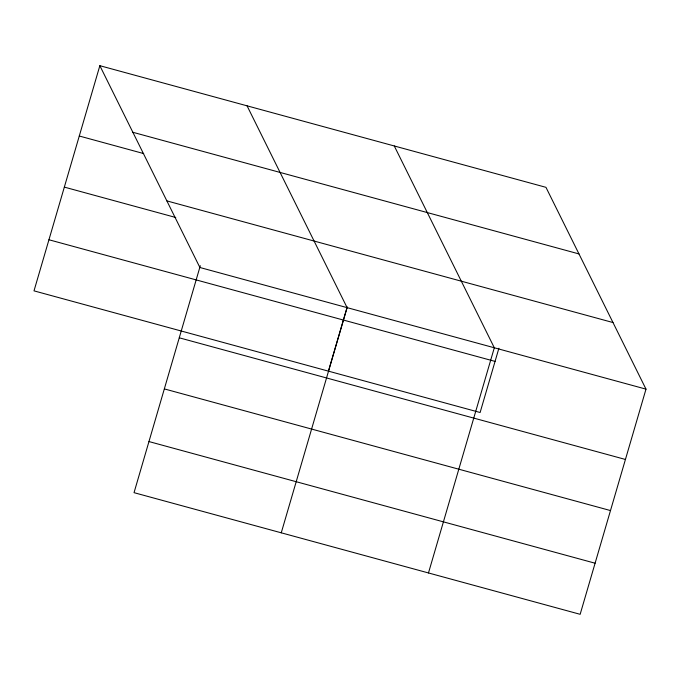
<?xml version="1.0" encoding="UTF-8"?>
<svg xmlns="http://www.w3.org/2000/svg" width="680" height="680" viewBox="0 0 680 680"><rect width="100%" height="100%" fill="white"/><g stroke="black" fill="none" stroke-linecap="round" stroke-linejoin="round"><path stroke-width="1.02" d="M200.303 265.727L134.036 492.668L580.15 614.312L646 389.138L545.963 187.331L99.849 65.688L34 290.861L480.114 412.505L498.908 348.236M328.44 371.144L347.225 306.884M281.256 532.814L347.106 307.64L247.061 105.834M428.476 572.951L494.317 347.777L394.281 145.97M132.855 132.285L578.977 253.929M79.279 136.017L143.692 153.578M166.872 200.897L612.986 322.541M64.337 187.111L175.771 217.498M646 389.138L199.886 267.495L99.849 65.688M48.943 239.759L495.057 361.403M179.325 337.815L625.438 459.459M164.381 388.918L610.495 510.561M148.98 441.567L595.093 563.21"/></g></svg>
